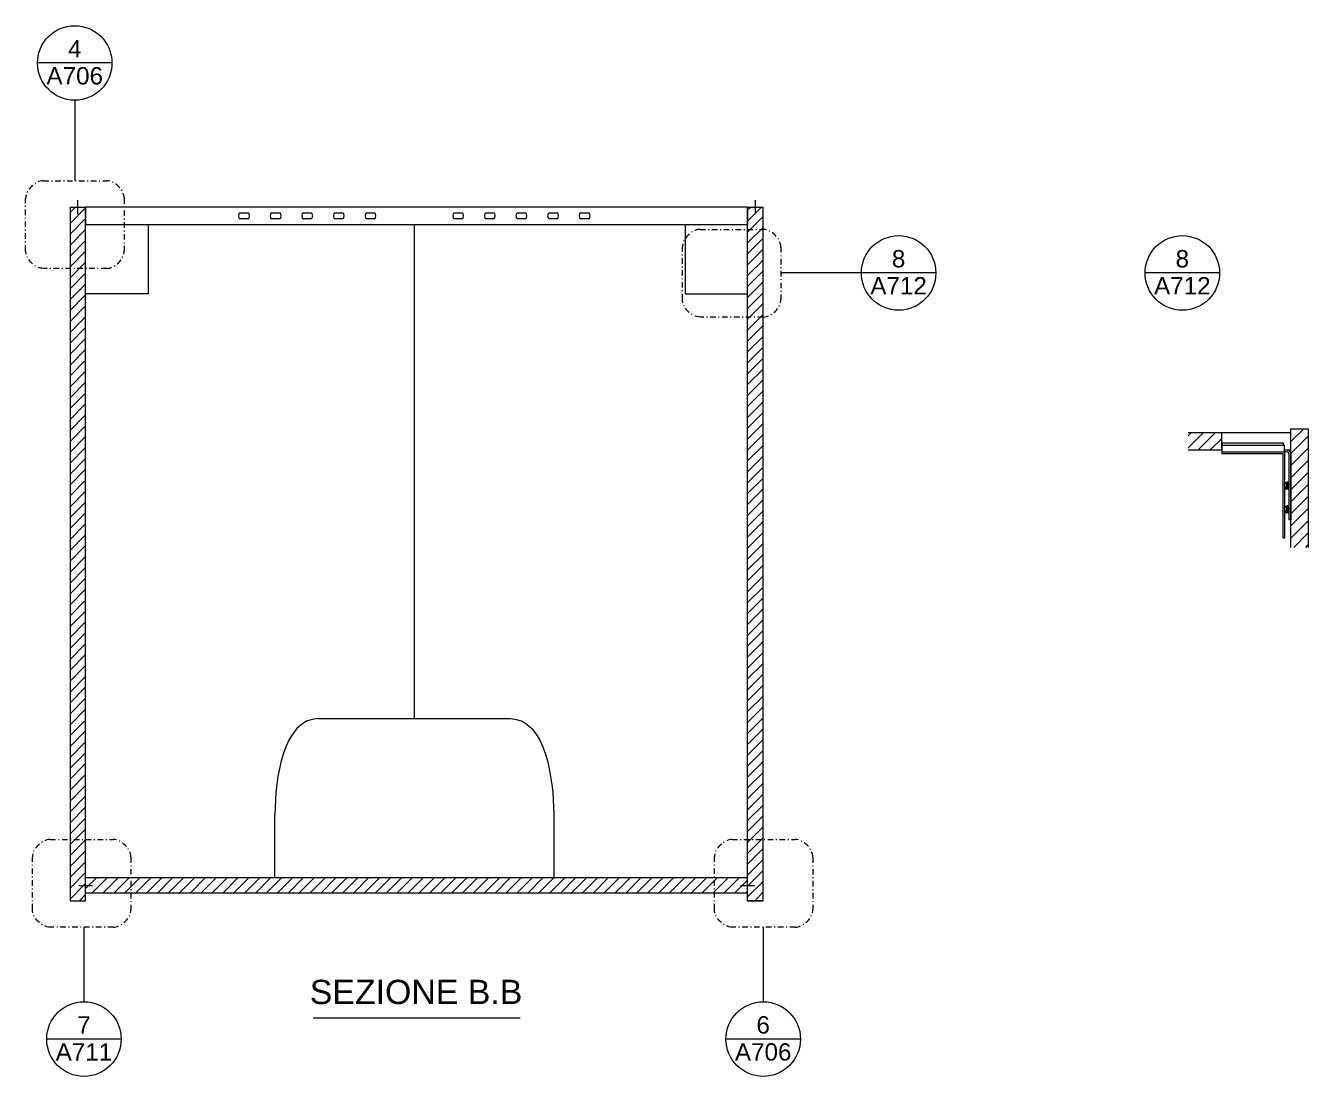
# Model space of a CAD drawing. Header units: millimetres. Extents: x 1499 to 3407, y -486 to 657.
# Drawn here: x 1780 to 1928, y -401.5 to -280.3 of the extents above; entities that cross this region are included whole.
import ezdxf
from ezdxf.enums import TextEntityAlignment as Align

# ---------------------------------------------------------------- set-up
doc = ezdxf.new("R2010")
doc.units = ezdxf.units.MM
doc.linetypes.add('TRATTOPUNTO2', pattern=[12.7, 6.35, -3.175, 0, -3.175])
for name, color, linetype, lineweight in [('A-FURN', 8, 'Continuous', 18), ('G-ANNO-DIM', 3, 'Continuous', 18), ('meccanismi', 4, 'Continuous', 18), ('viti', 2, 'Continuous', 18)]:
    doc.layers.add(name, color=color, linetype=linetype, lineweight=lineweight)
doc.styles.get("Standard").update_dxf_attribs({"font": 'arial.ttf'})
doc.styles.add('underline', font='arial.ttf')

# ---------------------------------------------------------------- blocks, each defined once
blk = doc.blocks.new('buchi')
at = {"layer": 'meccanismi'}
for p, q in [((2908.12, 1714.86), (2908.12, 1715.76)), ((2908.82, 1715.76), (2908.82, 1714.86))]:
    blk.add_line(p, q, dxfattribs=at)
for points in [[(2908.82, 1715.76), (2908.82, 1716), (2908.12, 1716), (2908.12, 1715.76)], [(2908.12, 1714.86), (2908.12, 1714.63), (2908.82, 1714.63), (2908.82, 1714.86)]]:
    blk.add_open_spline(points, degree=3, dxfattribs=at)

msp = doc.modelspace()

# ---------------------------------------------------------------- hatches: boundary and pattern name
at = {"layer": 'A-FURN'}
h = msp.add_hatch(dxfattribs=at)
h.set_pattern_fill('ANSI31', color=256, scale=0.28, angle=180)
h.set_pattern_definition([(225, (3535.1065, -3206.1317), (0.62861793, -0.62861793), [])])
h.paths.add_polyline_path([(1785.12, -301.22), (1785.12, -381.22), (1786.92, -381.22), (1786.92, -301.22)])
h.paths.add_polyline_path([(1863.32, -301.22), (1863.32, -381.22), (1865.12, -381.22), (1865.12, -301.22)])
h = msp.add_hatch(dxfattribs=at)
h.set_pattern_fill('ANSI31', color=256, scale=0.31)
h.set_pattern_definition([(45, (-0.7118, 8.2882), (-0.69596985, 0.69596985), [])])
h.paths.add_polyline_path([(1918.04, -327.22), (1914.18, -327.22), (1914.18, -329.22), (1918.04, -329.22), (1918.04, -328.68)])
h.paths.add_polyline_path([(1928.04, -326.78), (1926.04, -326.78), (1926.04, -340.47), (1928.04, -340.47)])
h = msp.add_hatch(dxfattribs=at)
h.set_pattern_fill('ANSI31', color=256, scale=0.28, angle=180)
h.set_pattern_definition([(225, (3535.1065, -3205.4603), (0.62861793, -0.62861793), [])])
h.paths.add_polyline_path([(1786.92, -378.55), (1786.92, -380.35), (1863.32, -380.35), (1863.32, -378.55), (1840.94, -378.55)])

# ---------------------------------------------------------------- linework, layer by layer
for p, q in [((1785.12, -301.22), (1785.12, -381.22)), ((1785.12, -301.22), (1786.92, -301.22)), ((1786.92, -381.22), (1786.92, -301.22)), ((1863.32, -381.22), (1863.32, -301.22)), ((1863.32, -301.22), (1865.12, -301.22)), ((1865.12, -381.22), (1865.12, -301.22)), ((1794.12, -303.22), (1794.12, -311.22)), ((1794.12, -311.22), (1786.92, -311.22)), ((1928.04, -326.78), (1928.04, -340.47)), ((1813.77, -360.22), (1835.94, -360.22)), ((1808.77, -378.55), (1808.77, -371.22)), ((1840.94, -371.22), (1840.94, -378.55)), ((1786.92, -378.55), (1863.32, -378.55)), ((1786.92, -378.55), (1808.77, -378.55)), ((1863.32, -380.35), (1786.92, -380.35)), ((1785.12, -381.22), (1786.92, -381.22)), ((1863.32, -381.22), (1863.32, -381.02)), ((1863.32, -381.22), (1865.12, -381.22)), ((1865.12, -381.22), (1863.32, -381.22))]:
    msp.add_line(p, q, dxfattribs=at)
for points in [[(1863.32, -301.22), (1863.32, -303.22)], [(1813.77, -360.22), (1824.86, -360.22), (1824.86, -303.22)], [(1856.12, -303.22), (1856.12, -311.22), (1863.32, -311.22)], [(1786.92, -379.22), (1786.92, -311.22)], [(1863.32, -379.22), (1863.32, -311.22)], [(1926.04, -326.78), (1928.04, -326.78)], [(1926.04, -340.47), (1926.04, -326.78)], [(1914.18, -327.22), (1926.04, -327.22)], [(1918.04, -329.22), (1918.04, -327.22)], [(1926.04, -329.22), (1926.04, -327.22)], [(1914.18, -329.22), (1918.04, -329.22)], [(1925.28, -329.22), (1926.04, -329.22)]]:
    msp.add_lwpolyline(points, dxfattribs=at)
for points in [[(1813.77, -360.22), (1809.75, -360.22), (1808.77, -367.19), (1808.77, -371.22)], [(1835.94, -360.22), (1839.97, -360.22), (1840.94, -367.19), (1840.94, -371.22)]]:
    msp.add_open_spline(points, degree=3, dxfattribs=at)
at = {"layer": 'G-ANNO-DIM'}
msp.add_line((1813.19, -394.71), (1837.09, -394.71), dxfattribs=at)
for points in [[(1789.96, -284.59), (1781.37, -284.59)], [(1785.66, -288.88), (1785.66, -298.17)], [(1876.46, -308.81), (1867.16, -308.81)], [(1885.05, -308.81), (1876.46, -308.81)], [(1917.79, -308.81), (1909.2, -308.81)], [(1786.72, -384.27), (1786.72, -392.88)], [(1865.12, -384.27), (1865.12, -392.88)], [(1791.02, -397.18), (1782.43, -397.18)], [(1869.42, -397.18), (1860.82, -397.18)]]:
    msp.add_lwpolyline(points, dxfattribs=at)
at = {"layer": 'G-ANNO-DIM', "linetype": 'TRATTOPUNTO2', "ltscale": 0.1}
for points in [[(1782.04, -298.17), (1789.33, -298.17)], [(1779.99, -306.24), (1779.99, -300.22)], [(1791.37, -300.22), (1791.37, -306.24)], [(1857.83, -303.79), (1865.12, -303.79)], [(1855.79, -311.86), (1855.79, -305.83)], [(1867.16, -305.83), (1867.16, -311.86)], [(1789.33, -308.29), (1782.04, -308.29)], [(1865.12, -313.9), (1857.83, -313.9)], [(1782.82, -374.16), (1790.11, -374.16)], [(1861.53, -374.16), (1868.82, -374.16)], [(1780.77, -382.23), (1780.77, -376.2)], [(1792.15, -376.2), (1792.15, -382.23)], [(1859.49, -382.23), (1859.49, -376.2)], [(1870.86, -376.2), (1870.86, -382.23)], [(1790.11, -384.27), (1782.82, -384.27)], [(1868.82, -384.27), (1861.53, -384.27)]]:
    msp.add_lwpolyline(points, dxfattribs=at)
at = {"layer": 'G-ANNO-DIM', "linetype": 'Continuous'}
for centre in [(1785.66, -284.59), (1880.75, -308.81), (1913.5, -308.81), (1786.72, -397.18), (1865.12, -397.18)]:
    msp.add_circle(centre, 4.3, dxfattribs=at)
at = {"layer": 'G-ANNO-DIM', "linetype": 'TRATTOPUNTO2', "ltscale": 0.1}
for points in [[(1782.04, -298.17), (1781.08, -298.17), (1779.99, -299.25), (1779.99, -300.22)], [(1791.37, -300.22), (1791.37, -299.25), (1790.29, -298.17), (1789.33, -298.17)], [(1857.83, -303.79), (1856.87, -303.79), (1855.79, -304.87), (1855.79, -305.83)], [(1867.16, -305.83), (1867.16, -304.87), (1866.08, -303.79), (1865.12, -303.79)], [(1782.04, -308.29), (1781.08, -308.29), (1779.99, -307.21), (1779.99, -306.24)], [(1789.33, -308.29), (1790.29, -308.29), (1791.37, -307.21), (1791.37, -306.24)], [(1857.83, -313.9), (1856.87, -313.9), (1855.79, -312.82), (1855.79, -311.86)], [(1865.12, -313.9), (1866.08, -313.9), (1867.16, -312.82), (1867.16, -311.86)], [(1782.82, -374.16), (1781.85, -374.16), (1780.77, -375.24), (1780.77, -376.2)], [(1792.15, -376.2), (1792.15, -375.24), (1791.07, -374.16), (1790.11, -374.16)], [(1861.53, -374.16), (1860.57, -374.16), (1859.49, -375.24), (1859.49, -376.2)], [(1870.86, -376.2), (1870.86, -375.24), (1869.78, -374.16), (1868.82, -374.16)], [(1782.82, -384.27), (1781.85, -384.27), (1780.77, -383.19), (1780.77, -382.23)], [(1790.11, -384.27), (1791.07, -384.27), (1792.15, -383.19), (1792.15, -382.23)], [(1861.53, -384.27), (1860.57, -384.27), (1859.49, -383.19), (1859.49, -382.23)], [(1868.82, -384.27), (1869.78, -384.27), (1870.86, -383.19), (1870.86, -382.23)]]:
    msp.add_open_spline(points, degree=3, dxfattribs=at)
at = {"layer": 'meccanismi'}
for p, q in [((1863.32, -301.22), (1786.92, -301.22)), ((1918.04, -328.68), (1918.04, -329.44)), ((1918.04, -328.68), (1925.28, -328.68)), ((1918.04, -329.44), (1925.28, -329.44)), ((1925.28, -329.44), (1925.28, -328.68)), ((1925.79, -329.65), (1925.79, -337.27)), ((1926.04, -329.65), (1926.04, -337.27)), ((1926.04, -337.27), (1925.79, -337.27))]:
    msp.add_line(p, q, dxfattribs=at)
for points in [[(1786.92, -301.22), (1786.92, -303.22), (1863.32, -303.22)], [(1918.04, -328.68), (1918.14, -328.68), (1918.14, -328.41), (1925.18, -328.41)], [(1925.28, -328.68), (1925.18, -328.68), (1925.18, -328.41)], [(1918.04, -329.44), (1918.04, -329.63), (1925.15, -329.63)], [(1925.15, -339.42), (1925.15, -329.63)], [(1925.34, -339.42), (1925.34, -329.44)], [(1925.34, -339.42), (1925.15, -339.42)]]:
    msp.add_lwpolyline(points, dxfattribs=at)
for points in [[(1926.04, -329.65), (1926.04, -329.39), (1925.65, -329.22), (1925.28, -329.22)], [(1925.79, -329.65), (1925.79, -329.49), (1925.52, -329.44), (1925.28, -329.44)]]:
    msp.add_open_spline(points, degree=3, dxfattribs=at)
at = {"layer": 'viti'}
for p, q in [((1786.02, -302.02), (1786.02, -300.42)), ((1864.22, -302.02), (1864.22, -300.42)), ((1925.56, -333.76), (1925.56, -332.94)), ((1925.67, -332.95), (1925.56, -332.94)), ((1925.66, -333.76), (1925.66, -332.94)), ((1925.66, -333.76), (1925.56, -333.76)), ((1925.56, -336.49), (1925.56, -335.67)), ((1925.67, -335.67), (1925.56, -335.67)), ((1925.66, -336.49), (1925.66, -335.67)), ((1925.66, -336.49), (1925.56, -336.49)), ((1786.12, -379.45), (1787.72, -379.45)), ((1862.52, -379.45), (1864.12, -379.45))]:
    msp.add_line(p, q, dxfattribs=at)
for centre in [(1925.66, -333.74), (1925.66, -336.46)]:
    msp.add_arc(centre, 0.0233, 270, 288.2952, dxfattribs=at)
for points in [[(1925.34, -333.35), (1925.34, -333.35), (1925.34, -332.94), (1925.56, -332.94)], [(1925.67, -332.95), (1925.7, -332.96), (1925.74, -332.96), (1925.79, -332.96)], [(1925.34, -333.35), (1925.34, -333.35), (1925.34, -333.76), (1925.56, -333.76)], [(1925.79, -333.74), (1925.74, -333.74), (1925.7, -333.75), (1925.67, -333.76)], [(1925.34, -336.08), (1925.34, -336.08), (1925.34, -335.67), (1925.56, -335.67)], [(1925.67, -335.67), (1925.7, -335.68), (1925.74, -335.69), (1925.79, -335.69)], [(1925.34, -336.08), (1925.34, -336.08), (1925.34, -336.49), (1925.56, -336.49)], [(1925.79, -336.47), (1925.74, -336.47), (1925.7, -336.47), (1925.67, -336.48)]]:
    msp.add_open_spline(points, degree=3, dxfattribs=at)

# ---------------------------------------------------------------- block references
at = {"layer": 'meccanismi', "rotation": 90}
for p in [(3520.51, -3210.69), (3524.16, -3210.69), (3527.81, -3210.69), (3531.46, -3210.69), (3535.11, -3210.69), (3545.23, -3210.69), (3548.88, -3210.69), (3552.53, -3210.69), (3556.18, -3210.69), (3559.83, -3210.69)]:
    msp.add_blockref('buchi', p, dxfattribs=at)

# ---------------------------------------------------------------- texts
at = {"layer": 'G-ANNO-DIM', "style": 'underline'}
msp.add_text('SEZIONE B.B', height=2.7972, dxfattribs=at).set_placement((1812.79, -393.14))
at = {"layer": 'G-ANNO-DIM', "linetype": 'Continuous'}
for tag, text, p in [('4', 'A301', (1785.66, -281.95)), ('A706', 'A704', (1785.66, -285.07)), ('8', 'A301', (1880.75, -306.17)), ('8', 'A301', (1913.5, -306.17)), ('A712', 'A704', (1880.75, -309.29)), ('A712', 'A704', (1913.5, -309.29)), ('7', 'A301', (1786.72, -394.54)), ('6', 'A301', (1865.12, -394.54)), ('A711', 'A704', (1786.72, -397.66)), ('A706', 'A704', (1865.12, -397.66))]:
    msp.add_attdef(tag, text=text, height=2, dxfattribs=at).set_placement(p, align=Align.TOP_CENTER)

doc.saveas('drawing.dxf')
